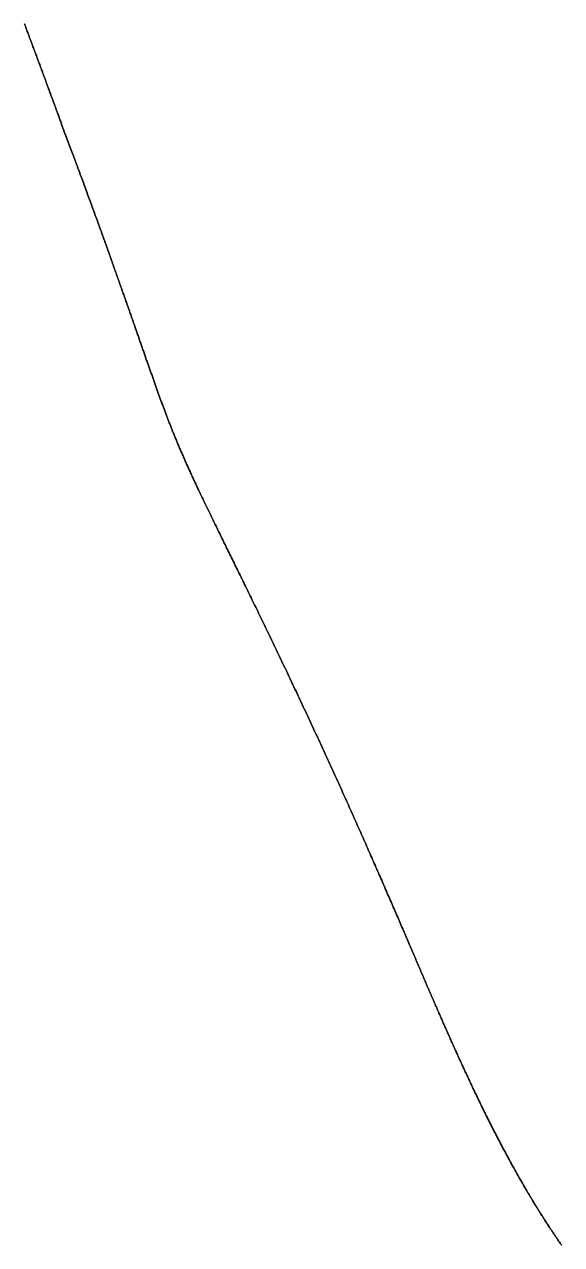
# Model space of a CAD drawing. Header units: inches. Extents: x 130170 to 284068, y 377793 to 804530.
# Drawn here: x 260325.9 to 260349, y 748343.7 to 748396.2 of the extents above; entities that cross this region are included whole.
import ezdxf

# ---------------------------------------------------------------- set-up
doc = ezdxf.new("R2010")
doc.units = ezdxf.units.IN
doc.header["$MEASUREMENT"] = 0
doc.layers.add('muni_il', color=7, linetype='Continuous')

msp = doc.modelspace()

# ---------------------------------------------------------------- linework, layer by layer
at = {"layer": 'muni_il'}
for points in [[(260349.028, 748343.625), (260349.006, 748343.657), (260348.983, 748343.69), (260348.96, 748343.723), (260348.937, 748343.756), (260348.915, 748343.789), (260348.892, 748343.822), (260348.87, 748343.855), (260348.847, 748343.888), (260348.824, 748343.921), (260348.802, 748343.954), (260348.779, 748343.987), (260348.757, 748344.021), (260348.734, 748344.054), (260348.712, 748344.088), (260348.689, 748344.121), (260348.667, 748344.155), (260348.645, 748344.188), (260348.622, 748344.222), (260348.6, 748344.256), (260348.577, 748344.29), (260348.555, 748344.323), (260348.533, 748344.357), (260348.51, 748344.391), (260348.488, 748344.425), (260348.466, 748344.46), (260348.443, 748344.494), (260348.421, 748344.528), (260348.399, 748344.562), (260348.376, 748344.597), (260348.354, 748344.631), (260348.332, 748344.666), (260348.309, 748344.701), (260348.287, 748344.735), (260348.265, 748344.77), (260348.243, 748344.805), (260348.22, 748344.84), (260348.198, 748344.875), (260348.176, 748344.91), (260348.154, 748344.945), (260348.132, 748344.98), (260348.11, 748345.016), (260348.087, 748345.051), (260348.065, 748345.087), (260348.043, 748345.122), (260348.021, 748345.158), (260347.999, 748345.193), (260347.977, 748345.229), (260347.954, 748345.265), (260347.932, 748345.301), (260347.91, 748345.337), (260347.888, 748345.373), (260347.866, 748345.409), (260347.844, 748345.445), (260347.822, 748345.481), (260347.8, 748345.518), (260347.778, 748345.554), (260347.755, 748345.591), (260347.733, 748345.628), (260347.711, 748345.664), (260347.689, 748345.701), (260347.667, 748345.738), (260347.645, 748345.775), (260347.623, 748345.812), (260347.601, 748345.849), (260347.579, 748345.886), (260347.557, 748345.924), (260347.535, 748345.961), (260347.513, 748345.999), (260347.491, 748346.036), (260347.469, 748346.074), (260347.447, 748346.111), (260347.425, 748346.149), (260347.403, 748346.187), (260347.381, 748346.225), (260347.359, 748346.263), (260347.337, 748346.301), (260347.315, 748346.339), (260347.293, 748346.378), (260347.27, 748346.416), (260347.248, 748346.455), (260347.226, 748346.493), (260347.204, 748346.532), (260347.182, 748346.57), (260347.16, 748346.609), (260347.138, 748346.648), (260347.116, 748346.687), (260347.094, 748346.726), (260347.072, 748346.765), (260347.05, 748346.805), (260347.028, 748346.844), (260347.006, 748346.883), (260346.984, 748346.923), (260346.962, 748346.963), (260346.94, 748347.002), (260346.918, 748347.042), (260346.896, 748347.082), (260346.874, 748347.122), (260346.852, 748347.162), (260346.831, 748347.202), (260346.809, 748347.242), (260346.787, 748347.282), (260346.765, 748347.323), (260346.743, 748347.363), (260346.721, 748347.404), (260346.699, 748347.444), (260346.677, 748347.485), (260346.655, 748347.525), (260346.633, 748347.566), (260346.611, 748347.607), (260346.589, 748347.648), (260346.567, 748347.689), (260346.545, 748347.731), (260346.523, 748347.772), (260346.501, 748347.813), (260346.479, 748347.855), (260346.457, 748347.896), (260346.435, 748347.938), (260346.413, 748347.979), (260346.391, 748348.021), (260346.369, 748348.063), (260346.347, 748348.105), (260346.325, 748348.147), (260346.303, 748348.189), (260346.281, 748348.231), (260346.26, 748348.273), (260346.238, 748348.316), (260346.216, 748348.358), (260346.194, 748348.401), (260346.172, 748348.443), (260346.15, 748348.486), (260346.128, 748348.529), (260346.106, 748348.571), (260346.084, 748348.614), (260346.062, 748348.657), (260346.04, 748348.7), (260346.018, 748348.744), (260345.996, 748348.787), (260345.974, 748348.83), (260345.953, 748348.873), (260345.931, 748348.917), (260345.909, 748348.96), (260345.887, 748349.004), (260345.865, 748349.048), (260345.843, 748349.091), (260345.821, 748349.135), (260345.799, 748349.179), (260345.777, 748349.223), (260345.755, 748349.267), (260345.733, 748349.312), (260345.712, 748349.356), (260345.69, 748349.4), (260345.668, 748349.444), (260345.646, 748349.489), (260345.624, 748349.534), (260345.602, 748349.578), (260345.58, 748349.623), (260345.558, 748349.668), (260345.536, 748349.713), (260345.514, 748349.758), (260345.492, 748349.803), (260345.471, 748349.848), (260345.449, 748349.893), (260345.427, 748349.938), (260345.405, 748349.984), (260345.383, 748350.029), (260345.361, 748350.075), (260345.339, 748350.12), (260345.317, 748350.166), (260345.295, 748350.212), (260345.273, 748350.258), (260345.251, 748350.304), (260345.229, 748350.35), (260345.207, 748350.396), (260345.185, 748350.442), (260345.163, 748350.489), (260345.142, 748350.535), (260345.12, 748350.581), (260345.098, 748350.628), (260345.076, 748350.675), (260345.054, 748350.721), (260345.032, 748350.768), (260345.01, 748350.815), (260344.988, 748350.862), (260344.966, 748350.909), (260344.944, 748350.957), (260344.922, 748351.004), (260344.899, 748351.051), (260344.877, 748351.099), (260344.855, 748351.147), (260344.833, 748351.194), (260344.811, 748351.242), (260344.789, 748351.29), (260344.767, 748351.338), (260344.745, 748351.386), (260344.723, 748351.434), (260344.7, 748351.483), (260344.678, 748351.531), (260344.656, 748351.58), (260344.634, 748351.629), (260344.611, 748351.677), (260344.589, 748351.726), (260344.567, 748351.775), (260344.544, 748351.824), (260344.522, 748351.874), (260344.5, 748351.923), (260344.477, 748351.972), (260344.455, 748352.022), (260344.432, 748352.072), (260344.41, 748352.122), (260344.387, 748352.172), (260344.365, 748352.222), (260344.342, 748352.272), (260344.32, 748352.322), (260344.297, 748352.373), (260344.274, 748352.424), (260344.252, 748352.474), (260344.229, 748352.525), (260344.206, 748352.576), (260344.183, 748352.627), (260344.161, 748352.679), (260344.138, 748352.73), (260344.115, 748352.782), (260344.092, 748352.834), (260344.069, 748352.886), (260344.046, 748352.938), (260344.023, 748352.99), (260343.999, 748353.043), (260343.976, 748353.095), (260343.953, 748353.148), (260343.93, 748353.201), (260343.906, 748353.254), (260343.883, 748353.307), (260343.859, 748353.361), (260343.836, 748353.414), (260343.812, 748353.468), (260343.789, 748353.522), (260343.765, 748353.576), (260343.741, 748353.63), (260343.717, 748353.685), (260343.694, 748353.74), (260343.67, 748353.795), (260343.645, 748353.85), (260343.621, 748353.905), (260343.597, 748353.961), (260343.573, 748354.016), (260343.549, 748354.072), (260343.524, 748354.128), (260343.5, 748354.185), (260343.475, 748354.241), (260343.451, 748354.298), (260343.426, 748354.355), (260343.401, 748354.412), (260343.377, 748354.47), (260343.352, 748354.527), (260343.327, 748354.585), (260343.302, 748354.644), (260343.276, 748354.702), (260343.251, 748354.761), (260343.226, 748354.819), (260343.2, 748354.879), (260343.175, 748354.938), (260343.149, 748354.997), (260343.123, 748355.057), (260343.097, 748355.117), (260343.071, 748355.178), (260343.045, 748355.238), (260343.019, 748355.299), (260342.993, 748355.36), (260342.966, 748355.422), (260342.94, 748355.483), (260342.913, 748355.545), (260342.887, 748355.607), (260342.86, 748355.67), (260342.833, 748355.733), (260342.806, 748355.796), (260342.779, 748355.859), (260342.751, 748355.923), (260342.724, 748355.987), (260342.696, 748356.051), (260342.669, 748356.115), (260342.641, 748356.18), (260342.613, 748356.245), (260342.585, 748356.311), (260342.557, 748356.376), (260342.528, 748356.442), (260342.5, 748356.509), (260342.471, 748356.575), (260342.443, 748356.642), (260342.414, 748356.709), (260342.385, 748356.777), (260342.356, 748356.845), (260342.326, 748356.913), (260342.297, 748356.981), (260342.267, 748357.05), (260342.238, 748357.119), (260342.208, 748357.189), (260342.178, 748357.259), (260342.148, 748357.329), (260342.117, 748357.399), (260342.087, 748357.47), (260342.056, 748357.541), (260342.026, 748357.613), (260341.995, 748357.684), (260341.963, 748357.756), (260341.932, 748357.829), (260341.901, 748357.902), (260341.869, 748357.975), (260341.838, 748358.048), (260341.806, 748358.122), (260341.774, 748358.196), (260341.742, 748358.271), (260341.709, 748358.345), (260341.677, 748358.42), (260341.644, 748358.496), (260341.611, 748358.572), (260341.578, 748358.648), (260341.545, 748358.725), (260341.512, 748358.801), (260341.478, 748358.879), (260341.445, 748358.956), (260341.411, 748359.034), (260341.377, 748359.112), (260341.342, 748359.191), (260341.308, 748359.27), (260341.274, 748359.349), (260341.239, 748359.429), (260341.204, 748359.508), (260341.169, 748359.589), (260341.134, 748359.669), (260341.098, 748359.75), (260341.063, 748359.832), (260341.027, 748359.913), (260340.991, 748359.995), (260340.955, 748360.077), (260340.919, 748360.16), (260340.883, 748360.243), (260340.846, 748360.326), (260340.809, 748360.409), (260340.772, 748360.493), (260340.735, 748360.578), (260340.698, 748360.662), (260340.661, 748360.747), (260340.623, 748360.832), (260340.585, 748360.917), (260340.548, 748361.003), (260340.509, 748361.089), (260340.471, 748361.175), (260340.433, 748361.262), (260340.394, 748361.349), (260340.355, 748361.436), (260340.317, 748361.524), (260340.278, 748361.611), (260340.238, 748361.699), (260340.199, 748361.788), (260340.16, 748361.876), (260340.12, 748361.965), (260340.08, 748362.054), (260340.04, 748362.144), (260340, 748362.233), (260339.96, 748362.323), (260339.919, 748362.413), (260339.879, 748362.504), (260339.838, 748362.594), (260339.797, 748362.685), (260339.756, 748362.776), (260339.715, 748362.868), (260339.674, 748362.959), (260339.632, 748363.051), (260339.591, 748363.143), (260339.549, 748363.235), (260339.508, 748363.327), (260339.466, 748363.42), (260339.424, 748363.513), (260339.381, 748363.605), (260339.339, 748363.699), (260339.297, 748363.792), (260339.254, 748363.885), (260339.212, 748363.979), (260339.169, 748364.073), (260339.126, 748364.166), (260339.083, 748364.261), (260339.04, 748364.355), (260338.997, 748364.449), (260338.953, 748364.543), (260338.91, 748364.638), (260338.867, 748364.732), (260338.823, 748364.827), (260338.78, 748364.922), (260338.736, 748365.017), (260338.692, 748365.112), (260338.648, 748365.207), (260338.604, 748365.302), (260338.56, 748365.397), (260338.516, 748365.492), (260338.472, 748365.588), (260338.428, 748365.683), (260338.384, 748365.778), (260338.339, 748365.874), (260338.295, 748365.969), (260338.251, 748366.064), (260338.206, 748366.16), (260338.162, 748366.255), (260338.117, 748366.351), (260338.073, 748366.446), (260338.028, 748366.541), (260337.984, 748366.636), (260337.939, 748366.732), (260337.895, 748366.827), (260337.85, 748366.922), (260337.805, 748367.017), (260337.76, 748367.112), (260337.716, 748367.207), (260337.671, 748367.302), (260337.627, 748367.397), (260337.582, 748367.491), (260337.537, 748367.586), (260337.493, 748367.68), (260337.448, 748367.775), (260337.403, 748367.869), (260337.359, 748367.963), (260337.314, 748368.057), (260337.27, 748368.15), (260337.225, 748368.244), (260337.181, 748368.337), (260337.136, 748368.43), (260337.092, 748368.523), (260337.048, 748368.616), (260337.004, 748368.709), (260336.96, 748368.801), (260336.916, 748368.893), (260336.872, 748368.985), (260336.828, 748369.077), (260336.784, 748369.169), (260336.74, 748369.26), (260336.696, 748369.351), (260336.653, 748369.442), (260336.609, 748369.532), (260336.566, 748369.622), (260336.522, 748369.712), (260336.479, 748369.802), (260336.436, 748369.891), (260336.393, 748369.98), (260336.35, 748370.069), (260336.308, 748370.158), (260336.265, 748370.246), (260336.222, 748370.334), (260336.18, 748370.421), (260336.138, 748370.509), (260336.096, 748370.595), (260336.054, 748370.682), (260336.012, 748370.768), (260335.97, 748370.854), (260335.929, 748370.939), (260335.887, 748371.024), (260335.846, 748371.109), (260335.805, 748371.193), (260335.764, 748371.277), (260335.723, 748371.361), (260335.683, 748371.444), (260335.642, 748371.527), (260335.602, 748371.609), (260335.562, 748371.691), (260335.522, 748371.773), (260335.483, 748371.854), (260335.443, 748371.935), (260335.404, 748372.015), (260335.365, 748372.095), (260335.326, 748372.174), (260335.287, 748372.253), (260335.249, 748372.332), (260335.21, 748372.41), (260335.172, 748372.488), (260335.134, 748372.565), (260335.096, 748372.642), (260335.059, 748372.718), (260335.022, 748372.794), (260334.985, 748372.87), (260334.948, 748372.945), (260334.911, 748373.02), (260334.875, 748373.094), (260334.839, 748373.167), (260334.803, 748373.241), (260334.767, 748373.313), (260334.732, 748373.386), (260334.696, 748373.457), (260334.661, 748373.529), (260334.626, 748373.6), (260334.592, 748373.67), (260334.558, 748373.74), (260334.523, 748373.809), (260334.49, 748373.878), (260334.456, 748373.947), (260334.423, 748374.015), (260334.389, 748374.083), (260334.356, 748374.15), (260334.324, 748374.216), (260334.291, 748374.283), (260334.259, 748374.348), (260334.227, 748374.414), (260334.196, 748374.478), (260334.164, 748374.543), (260334.133, 748374.607), (260334.102, 748374.67), (260334.071, 748374.733), (260334.041, 748374.795), (260334.01, 748374.858), (260333.981, 748374.919), (260333.951, 748374.98), (260333.921, 748375.041), (260333.892, 748375.101), (260333.863, 748375.161), (260333.834, 748375.22), (260333.806, 748375.279), (260333.777, 748375.338), (260333.749, 748375.396), (260333.721, 748375.453), (260333.694, 748375.511), (260333.667, 748375.567), (260333.639, 748375.624), (260333.613, 748375.68), (260333.586, 748375.735), (260333.559, 748375.79), (260333.533, 748375.845), (260333.507, 748375.899), (260333.482, 748375.953), (260333.456, 748376.007), (260333.431, 748376.06), (260333.406, 748376.113), (260333.381, 748376.165), (260333.356, 748376.217), (260333.332, 748376.269), (260333.308, 748376.32), (260333.284, 748376.371), (260333.26, 748376.422), (260333.237, 748376.472), (260333.213, 748376.522), (260333.19, 748376.571), (260333.167, 748376.62), (260333.145, 748376.669), (260333.122, 748376.718), (260333.1, 748376.766), (260333.078, 748376.814), (260333.056, 748376.862), (260333.034, 748376.909), (260333.013, 748376.956), (260332.991, 748377.003), (260332.97, 748377.049), (260332.949, 748377.095), (260332.928, 748377.141), (260332.908, 748377.187), (260332.887, 748377.232), (260332.867, 748377.277), (260332.847, 748377.322), (260332.827, 748377.367), (260332.807, 748377.411), (260332.788, 748377.455), (260332.768, 748377.499), (260332.749, 748377.543), (260332.73, 748377.586), (260332.711, 748377.63), (260332.692, 748377.673), (260332.674, 748377.716), (260332.655, 748377.758), (260332.637, 748377.801), (260332.618, 748377.843), (260332.6, 748377.885), (260332.582, 748377.927), (260332.564, 748377.969), (260332.547, 748378.011), (260332.529, 748378.052), (260332.511, 748378.094), (260332.494, 748378.135), (260332.477, 748378.176), (260332.46, 748378.217), (260332.443, 748378.258), (260332.426, 748378.299), (260332.409, 748378.339), (260332.392, 748378.38), (260332.376, 748378.42), (260332.359, 748378.461), (260332.343, 748378.501), (260332.326, 748378.541), (260332.31, 748378.581), (260332.294, 748378.621), (260332.278, 748378.661), (260332.262, 748378.701), (260332.246, 748378.741), (260332.23, 748378.781), (260332.214, 748378.821), (260332.198, 748378.86), (260332.183, 748378.9), (260332.167, 748378.94), (260332.152, 748378.979), (260332.136, 748379.019), (260332.121, 748379.058), (260332.105, 748379.098), (260332.09, 748379.137), (260332.075, 748379.177), (260332.059, 748379.216), (260332.044, 748379.256), (260332.029, 748379.296), (260332.014, 748379.335), (260331.999, 748379.375), (260331.984, 748379.414), (260331.969, 748379.454), (260331.954, 748379.493), (260331.939, 748379.533), (260331.924, 748379.573), (260331.909, 748379.613), (260331.894, 748379.652), (260331.88, 748379.692), (260331.865, 748379.732), (260331.85, 748379.772), (260331.835, 748379.812), (260331.82, 748379.852), (260331.805, 748379.892), (260331.791, 748379.932), (260331.776, 748379.972), (260331.761, 748380.012), (260331.746, 748380.053), (260331.732, 748380.093), (260331.717, 748380.134), (260331.702, 748380.174), (260331.687, 748380.215), (260331.673, 748380.256), (260331.658, 748380.297), (260331.643, 748380.337), (260331.628, 748380.378), (260331.614, 748380.419), (260331.599, 748380.461), (260331.584, 748380.502), (260331.569, 748380.543), (260331.554, 748380.585), (260331.54, 748380.626), (260331.525, 748380.668), (260331.51, 748380.71), (260331.495, 748380.752), (260331.48, 748380.794), (260331.465, 748380.836), (260331.45, 748380.878), (260331.435, 748380.92), (260331.42, 748380.962), (260331.405, 748381.005), (260331.39, 748381.048), (260331.375, 748381.09), (260331.36, 748381.133), (260331.345, 748381.176), (260331.329, 748381.219), (260331.314, 748381.263), (260331.299, 748381.306), (260331.283, 748381.35), (260331.268, 748381.393), (260331.253, 748381.437), (260331.237, 748381.481), (260331.222, 748381.525), (260331.207, 748381.569), (260331.191, 748381.613), (260331.176, 748381.658), (260331.16, 748381.702), (260331.144, 748381.747), (260331.129, 748381.792), (260331.113, 748381.837), (260331.097, 748381.882), (260331.081, 748381.927), (260331.065, 748381.973), (260331.049, 748382.018), (260331.033, 748382.064), (260331.018, 748382.11), (260331.001, 748382.156), (260330.985, 748382.202), (260330.969, 748382.248), (260330.953, 748382.295), (260330.937, 748382.341), (260330.92, 748382.388), (260330.904, 748382.435), (260330.888, 748382.482), (260330.871, 748382.53), (260330.855, 748382.577), (260330.838, 748382.625), (260330.821, 748382.672), (260330.805, 748382.72), (260330.788, 748382.769), (260330.771, 748382.817), (260330.754, 748382.865), (260330.737, 748382.914), (260330.72, 748382.963), (260330.703, 748383.012), (260330.686, 748383.061), (260330.668, 748383.111), (260330.651, 748383.16), (260330.634, 748383.21), (260330.616, 748383.26), (260330.599, 748383.31), (260330.581, 748383.361), (260330.564, 748383.411), (260330.546, 748383.462), (260330.528, 748383.513), (260330.51, 748383.564), (260330.492, 748383.615), (260330.474, 748383.667), (260330.456, 748383.719), (260330.438, 748383.771), (260330.419, 748383.823), (260330.401, 748383.876), (260330.383, 748383.929), (260330.364, 748383.981), (260330.345, 748384.035), (260330.327, 748384.088), (260330.308, 748384.142), (260330.289, 748384.195), (260330.27, 748384.249), (260330.251, 748384.304), (260330.232, 748384.358), (260330.212, 748384.413), (260330.193, 748384.468), (260330.174, 748384.523), (260330.154, 748384.579), (260330.134, 748384.635), (260330.115, 748384.691), (260330.095, 748384.747), (260330.075, 748384.803), (260330.055, 748384.86), (260330.035, 748384.917), (260330.015, 748384.974), (260329.994, 748385.032), (260329.974, 748385.089), (260329.953, 748385.147), (260329.933, 748385.206), (260329.912, 748385.264), (260329.891, 748385.323), (260329.87, 748385.382), (260329.849, 748385.441), (260329.828, 748385.501), (260329.807, 748385.56), (260329.786, 748385.621), (260329.764, 748385.681), (260329.743, 748385.741), (260329.721, 748385.802), (260329.699, 748385.864), (260329.677, 748385.925), (260329.655, 748385.987), (260329.633, 748386.049), (260329.611, 748386.111), (260329.589, 748386.173), (260329.566, 748386.236), (260329.544, 748386.299), (260329.521, 748386.362), (260329.498, 748386.426), (260329.475, 748386.49), (260329.452, 748386.554), (260329.429, 748386.619), (260329.406, 748386.683), (260329.383, 748386.748), (260329.359, 748386.814), (260329.336, 748386.879), (260329.312, 748386.945), (260329.288, 748387.011), (260329.264, 748387.078), (260329.24, 748387.144), (260329.216, 748387.211), (260329.191, 748387.279), (260329.167, 748387.346), (260329.143, 748387.414), (260329.118, 748387.482), (260329.093, 748387.551), (260329.068, 748387.62), (260329.043, 748387.689), (260329.018, 748387.758), (260328.993, 748387.827), (260328.967, 748387.897), (260328.942, 748387.967), (260328.916, 748388.038), (260328.89, 748388.108), (260328.865, 748388.179), (260328.839, 748388.25), (260328.812, 748388.322), (260328.786, 748388.393), (260328.76, 748388.465), (260328.734, 748388.537), (260328.707, 748388.609), (260328.681, 748388.681), (260328.654, 748388.753), (260328.628, 748388.826), (260328.601, 748388.898), (260328.575, 748388.971), (260328.548, 748389.044), (260328.521, 748389.116), (260328.494, 748389.189), (260328.468, 748389.261), (260328.441, 748389.333), (260328.415, 748389.405), (260328.388, 748389.477), (260328.362, 748389.549), (260328.335, 748389.62), (260328.309, 748389.69), (260328.283, 748389.76), (260328.258, 748389.83), (260328.232, 748389.898), (260328.207, 748389.966), (260328.182, 748390.033), (260328.158, 748390.099), (260328.134, 748390.163), (260328.111, 748390.226), (260328.088, 748390.288), (260328.066, 748390.348), (260328.044, 748390.405), (260328.023, 748390.461), (260328.003, 748390.514), (260327.984, 748390.565), (260327.966, 748390.613), (260327.95, 748390.658), (260327.934, 748390.699), (260327.92, 748390.737), (260327.633, 748391.488), (260327.608, 748391.559), (260327.595, 748391.596), (260327.581, 748391.635), (260327.567, 748391.674), (260327.552, 748391.715), (260327.537, 748391.756), (260327.522, 748391.798), (260327.507, 748391.842), (260327.491, 748391.885), (260327.475, 748391.93), (260327.458, 748391.975), (260327.441, 748392.021), (260327.424, 748392.068), (260327.407, 748392.115), (260327.39, 748392.163), (260327.372, 748392.211), (260327.355, 748392.259), (260327.337, 748392.308), (260327.319, 748392.358), (260327.301, 748392.408), (260327.282, 748392.458), (260327.264, 748392.508), (260327.246, 748392.559), (260327.227, 748392.61), (260327.208, 748392.661), (260327.189, 748392.712), (260327.17, 748392.764), (260327.151, 748392.816), (260327.132, 748392.868), (260327.113, 748392.92), (260327.094, 748392.973), (260327.074, 748393.026), (260327.055, 748393.078), (260327.035, 748393.131), (260327.016, 748393.184), (260326.996, 748393.238), (260326.976, 748393.291), (260326.957, 748393.344), (260326.937, 748393.398), (260326.917, 748393.452), (260326.897, 748393.506), (260326.877, 748393.56), (260326.857, 748393.614), (260326.837, 748393.668), (260326.817, 748393.722), (260326.797, 748393.777), (260326.777, 748393.831), (260326.757, 748393.885), (260326.737, 748393.94), (260326.716, 748393.995), (260326.696, 748394.049), (260326.676, 748394.104), (260326.655, 748394.159), (260326.635, 748394.214), (260326.615, 748394.269), (260326.594, 748394.324), (260326.574, 748394.378), (260326.553, 748394.433), (260326.533, 748394.489), (260326.512, 748394.544), (260326.492, 748394.599), (260326.471, 748394.654), (260326.451, 748394.709), (260326.43, 748394.764), (260326.41, 748394.82), (260326.389, 748394.875), (260326.369, 748394.93), (260326.348, 748394.985), (260326.327, 748395.04), (260326.307, 748395.096), (260326.286, 748395.151), (260326.265, 748395.206), (260326.245, 748395.261), (260326.224, 748395.316), (260326.203, 748395.371), (260326.183, 748395.427), (260326.162, 748395.482), (260326.142, 748395.537), (260326.121, 748395.592), (260326.101, 748395.647), (260326.08, 748395.702), (260326.059, 748395.757), (260326.039, 748395.812), (260326.018, 748395.867), (260325.998, 748395.922), (260325.977, 748395.977), (260325.956, 748396.031), (260325.936, 748396.086), (260325.915, 748396.141), (260325.895, 748396.196), (260325.874, 748396.25)], [(260325.874, 748396.25), (260325.895, 748396.196), (260325.915, 748396.141), (260325.936, 748396.086), (260325.956, 748396.031), (260325.977, 748395.977), (260325.998, 748395.922), (260326.018, 748395.867), (260326.039, 748395.812), (260326.059, 748395.757), (260326.08, 748395.702), (260326.101, 748395.647), (260326.121, 748395.592), (260326.142, 748395.537), (260326.162, 748395.482), (260326.183, 748395.427), (260326.203, 748395.371), (260326.224, 748395.316), (260326.245, 748395.261), (260326.265, 748395.206), (260326.286, 748395.151), (260326.307, 748395.096), (260326.327, 748395.04), (260326.348, 748394.985), (260326.369, 748394.93), (260326.389, 748394.875), (260326.41, 748394.82), (260326.43, 748394.764), (260326.451, 748394.709), (260326.471, 748394.654), (260326.492, 748394.599), (260326.512, 748394.544), (260326.533, 748394.489), (260326.553, 748394.433), (260326.574, 748394.378), (260326.594, 748394.324), (260326.615, 748394.269), (260326.635, 748394.214), (260326.655, 748394.159), (260326.676, 748394.104), (260326.696, 748394.049), (260326.716, 748393.995), (260326.737, 748393.94), (260326.757, 748393.885), (260326.777, 748393.831), (260326.797, 748393.777), (260326.817, 748393.722), (260326.837, 748393.668), (260326.857, 748393.614), (260326.877, 748393.56), (260326.897, 748393.506), (260326.917, 748393.452), (260326.937, 748393.398), (260326.957, 748393.344), (260326.976, 748393.291), (260326.996, 748393.238), (260327.016, 748393.184), (260327.035, 748393.131), (260327.055, 748393.078), (260327.074, 748393.026), (260327.094, 748392.973), (260327.113, 748392.92), (260327.132, 748392.868), (260327.151, 748392.816), (260327.17, 748392.764), (260327.189, 748392.712), (260327.208, 748392.661), (260327.227, 748392.61), (260327.246, 748392.559), (260327.264, 748392.508), (260327.282, 748392.458), (260327.301, 748392.408), (260327.319, 748392.358), (260327.337, 748392.308), (260327.355, 748392.259), (260327.372, 748392.211), (260327.39, 748392.163), (260327.407, 748392.115), (260327.424, 748392.068), (260327.441, 748392.021), (260327.458, 748391.975), (260327.475, 748391.93), (260327.491, 748391.885), (260327.507, 748391.842), (260327.522, 748391.798), (260327.537, 748391.756), (260327.552, 748391.715), (260327.567, 748391.674), (260327.581, 748391.635), (260327.595, 748391.596), (260327.608, 748391.559), (260327.633, 748391.488), (260327.92, 748390.737), (260327.934, 748390.699), (260327.95, 748390.658), (260327.966, 748390.613), (260327.984, 748390.565), (260328.003, 748390.514), (260328.023, 748390.461), (260328.044, 748390.405), (260328.066, 748390.348), (260328.088, 748390.288), (260328.111, 748390.226), (260328.134, 748390.163), (260328.158, 748390.099), (260328.182, 748390.033), (260328.207, 748389.966), (260328.232, 748389.898), (260328.258, 748389.83), (260328.283, 748389.76), (260328.309, 748389.69), (260328.335, 748389.62), (260328.362, 748389.549), (260328.388, 748389.477), (260328.415, 748389.405), (260328.441, 748389.333), (260328.468, 748389.261), (260328.494, 748389.189), (260328.521, 748389.116), (260328.548, 748389.044), (260328.575, 748388.971), (260328.601, 748388.898), (260328.628, 748388.826), (260328.654, 748388.753), (260328.681, 748388.681), (260328.707, 748388.609), (260328.734, 748388.537), (260328.76, 748388.465), (260328.786, 748388.393), (260328.812, 748388.322), (260328.839, 748388.25), (260328.865, 748388.179), (260328.89, 748388.108), (260328.916, 748388.038), (260328.942, 748387.967), (260328.967, 748387.897), (260328.993, 748387.827), (260329.018, 748387.758), (260329.043, 748387.689), (260329.068, 748387.62), (260329.093, 748387.551), (260329.118, 748387.482), (260329.143, 748387.414), (260329.167, 748387.346), (260329.191, 748387.279), (260329.216, 748387.211), (260329.24, 748387.144), (260329.264, 748387.078), (260329.288, 748387.011), (260329.312, 748386.945), (260329.336, 748386.879), (260329.359, 748386.814), (260329.383, 748386.748), (260329.406, 748386.683), (260329.429, 748386.619), (260329.452, 748386.554), (260329.475, 748386.49), (260329.498, 748386.426), (260329.521, 748386.362), (260329.544, 748386.299), (260329.566, 748386.236), (260329.589, 748386.173), (260329.611, 748386.111), (260329.633, 748386.049), (260329.655, 748385.987), (260329.677, 748385.925), (260329.699, 748385.864), (260329.721, 748385.802), (260329.743, 748385.741), (260329.764, 748385.681), (260329.786, 748385.621), (260329.807, 748385.56), (260329.828, 748385.501), (260329.849, 748385.441), (260329.87, 748385.382), (260329.891, 748385.323), (260329.912, 748385.264), (260329.933, 748385.206), (260329.953, 748385.147), (260329.974, 748385.089), (260329.994, 748385.032), (260330.015, 748384.974), (260330.035, 748384.917), (260330.055, 748384.86), (260330.075, 748384.803), (260330.095, 748384.747), (260330.115, 748384.691), (260330.134, 748384.635), (260330.154, 748384.579), (260330.174, 748384.523), (260330.193, 748384.468), (260330.212, 748384.413), (260330.232, 748384.358), (260330.251, 748384.304), (260330.27, 748384.249), (260330.289, 748384.195), (260330.308, 748384.142), (260330.327, 748384.088), (260330.345, 748384.035), (260330.364, 748383.981), (260330.383, 748383.929), (260330.401, 748383.876), (260330.419, 748383.823), (260330.438, 748383.771), (260330.456, 748383.719), (260330.474, 748383.667), (260330.492, 748383.615), (260330.51, 748383.564), (260330.528, 748383.513), (260330.546, 748383.462), (260330.564, 748383.411), (260330.581, 748383.361), (260330.599, 748383.31), (260330.616, 748383.26), (260330.634, 748383.21), (260330.651, 748383.16), (260330.668, 748383.111), (260330.686, 748383.061), (260330.703, 748383.012), (260330.72, 748382.963), (260330.737, 748382.914), (260330.754, 748382.865), (260330.771, 748382.817), (260330.788, 748382.769), (260330.805, 748382.72), (260330.821, 748382.672), (260330.838, 748382.625), (260330.855, 748382.577), (260330.871, 748382.53), (260330.888, 748382.482), (260330.904, 748382.435), (260330.92, 748382.388), (260330.937, 748382.341), (260330.953, 748382.295), (260330.969, 748382.248), (260330.985, 748382.202), (260331.001, 748382.156), (260331.018, 748382.11), (260331.033, 748382.064), (260331.049, 748382.018), (260331.065, 748381.973), (260331.081, 748381.927), (260331.097, 748381.882), (260331.113, 748381.837), (260331.129, 748381.792), (260331.144, 748381.747), (260331.16, 748381.702), (260331.176, 748381.658), (260331.191, 748381.613), (260331.207, 748381.569), (260331.222, 748381.525), (260331.237, 748381.481), (260331.253, 748381.437), (260331.268, 748381.393), (260331.283, 748381.35), (260331.299, 748381.306), (260331.314, 748381.263), (260331.329, 748381.219), (260331.345, 748381.176), (260331.36, 748381.133), (260331.375, 748381.09), (260331.39, 748381.048), (260331.405, 748381.005), (260331.42, 748380.962), (260331.435, 748380.92), (260331.45, 748380.878), (260331.465, 748380.836), (260331.48, 748380.794), (260331.495, 748380.752), (260331.51, 748380.71), (260331.525, 748380.668), (260331.54, 748380.626), (260331.554, 748380.585), (260331.569, 748380.543), (260331.584, 748380.502), (260331.599, 748380.461), (260331.614, 748380.419), (260331.628, 748380.378), (260331.643, 748380.337), (260331.658, 748380.297), (260331.673, 748380.256), (260331.687, 748380.215), (260331.702, 748380.174), (260331.717, 748380.134), (260331.732, 748380.093), (260331.746, 748380.053), (260331.761, 748380.012), (260331.776, 748379.972), (260331.791, 748379.932), (260331.805, 748379.892), (260331.82, 748379.852), (260331.835, 748379.812), (260331.85, 748379.772), (260331.865, 748379.732), (260331.88, 748379.692), (260331.894, 748379.652), (260331.909, 748379.613), (260331.924, 748379.573), (260331.939, 748379.533), (260331.954, 748379.493), (260331.969, 748379.454), (260331.984, 748379.414), (260331.999, 748379.375), (260332.014, 748379.335), (260332.029, 748379.296), (260332.044, 748379.256), (260332.059, 748379.216), (260332.075, 748379.177), (260332.09, 748379.137), (260332.105, 748379.098), (260332.121, 748379.058), (260332.136, 748379.019), (260332.152, 748378.979), (260332.167, 748378.94), (260332.183, 748378.9), (260332.198, 748378.86), (260332.214, 748378.821), (260332.23, 748378.781), (260332.246, 748378.741), (260332.262, 748378.701), (260332.278, 748378.661), (260332.294, 748378.621), (260332.31, 748378.581), (260332.326, 748378.541), (260332.343, 748378.501), (260332.359, 748378.461), (260332.376, 748378.42), (260332.392, 748378.38), (260332.409, 748378.339), (260332.426, 748378.299), (260332.443, 748378.258), (260332.46, 748378.217), (260332.477, 748378.176), (260332.494, 748378.135), (260332.511, 748378.094), (260332.529, 748378.052), (260332.547, 748378.011), (260332.564, 748377.969), (260332.582, 748377.927), (260332.6, 748377.885), (260332.618, 748377.843), (260332.637, 748377.801), (260332.655, 748377.758), (260332.674, 748377.716), (260332.692, 748377.673), (260332.711, 748377.63), (260332.73, 748377.586), (260332.749, 748377.543), (260332.768, 748377.499), (260332.788, 748377.455), (260332.807, 748377.411), (260332.827, 748377.367), (260332.847, 748377.322), (260332.867, 748377.277), (260332.887, 748377.232), (260332.908, 748377.187), (260332.928, 748377.141), (260332.949, 748377.095), (260332.97, 748377.049), (260332.991, 748377.003), (260333.013, 748376.956), (260333.034, 748376.909), (260333.056, 748376.862), (260333.078, 748376.814), (260333.1, 748376.766), (260333.122, 748376.718), (260333.145, 748376.669), (260333.167, 748376.62), (260333.19, 748376.571), (260333.213, 748376.522), (260333.237, 748376.472), (260333.26, 748376.422), (260333.284, 748376.371), (260333.308, 748376.32), (260333.332, 748376.269), (260333.356, 748376.217), (260333.381, 748376.165), (260333.406, 748376.113), (260333.431, 748376.06), (260333.456, 748376.007), (260333.482, 748375.953), (260333.507, 748375.899), (260333.533, 748375.845), (260333.559, 748375.79), (260333.586, 748375.735), (260333.613, 748375.68), (260333.639, 748375.624), (260333.667, 748375.567), (260333.694, 748375.511), (260333.721, 748375.453), (260333.749, 748375.396), (260333.777, 748375.338), (260333.806, 748375.279), (260333.834, 748375.22), (260333.863, 748375.161), (260333.892, 748375.101), (260333.921, 748375.041), (260333.951, 748374.98), (260333.981, 748374.919), (260334.01, 748374.858), (260334.041, 748374.795), (260334.071, 748374.733), (260334.102, 748374.67), (260334.133, 748374.607), (260334.164, 748374.543), (260334.196, 748374.478), (260334.227, 748374.414), (260334.259, 748374.348), (260334.291, 748374.283), (260334.324, 748374.216), (260334.356, 748374.15), (260334.389, 748374.083), (260334.423, 748374.015), (260334.456, 748373.947), (260334.49, 748373.878), (260334.523, 748373.809), (260334.558, 748373.74), (260334.592, 748373.67), (260334.626, 748373.6), (260334.661, 748373.529), (260334.696, 748373.457), (260334.732, 748373.386), (260334.767, 748373.313), (260334.803, 748373.241), (260334.839, 748373.167), (260334.875, 748373.094), (260334.911, 748373.02), (260334.948, 748372.945), (260334.985, 748372.87), (260335.022, 748372.794), (260335.059, 748372.718), (260335.096, 748372.642), (260335.134, 748372.565), (260335.172, 748372.488), (260335.21, 748372.41), (260335.249, 748372.332), (260335.287, 748372.253), (260335.326, 748372.174), (260335.365, 748372.095), (260335.404, 748372.015), (260335.443, 748371.935), (260335.483, 748371.854), (260335.522, 748371.773), (260335.562, 748371.691), (260335.602, 748371.609), (260335.642, 748371.527), (260335.683, 748371.444), (260335.723, 748371.361), (260335.764, 748371.277), (260335.805, 748371.193), (260335.846, 748371.109), (260335.887, 748371.024), (260335.929, 748370.939), (260335.97, 748370.854), (260336.012, 748370.768), (260336.054, 748370.682), (260336.096, 748370.595), (260336.138, 748370.509), (260336.18, 748370.421), (260336.222, 748370.334), (260336.265, 748370.246), (260336.308, 748370.158), (260336.35, 748370.069), (260336.393, 748369.98), (260336.436, 748369.891), (260336.479, 748369.802), (260336.522, 748369.712), (260336.566, 748369.622), (260336.609, 748369.532), (260336.653, 748369.442), (260336.696, 748369.351), (260336.74, 748369.26), (260336.784, 748369.169), (260336.828, 748369.077), (260336.872, 748368.985), (260336.916, 748368.893), (260336.96, 748368.801), (260337.004, 748368.709), (260337.048, 748368.616), (260337.092, 748368.523), (260337.136, 748368.43), (260337.181, 748368.337), (260337.225, 748368.244), (260337.27, 748368.15), (260337.314, 748368.057), (260337.359, 748367.963), (260337.403, 748367.869), (260337.448, 748367.775), (260337.493, 748367.68), (260337.537, 748367.586), (260337.582, 748367.491), (260337.627, 748367.397), (260337.671, 748367.302), (260337.716, 748367.207), (260337.76, 748367.112), (260337.805, 748367.017), (260337.85, 748366.922), (260337.895, 748366.827), (260337.939, 748366.732), (260337.984, 748366.636), (260338.028, 748366.541), (260338.073, 748366.446), (260338.117, 748366.351), (260338.162, 748366.255), (260338.206, 748366.16), (260338.251, 748366.064), (260338.295, 748365.969), (260338.339, 748365.874), (260338.384, 748365.778), (260338.428, 748365.683), (260338.472, 748365.588), (260338.516, 748365.492), (260338.56, 748365.397), (260338.604, 748365.302), (260338.648, 748365.207), (260338.692, 748365.112), (260338.736, 748365.017), (260338.78, 748364.922), (260338.823, 748364.827), (260338.867, 748364.732), (260338.91, 748364.638), (260338.953, 748364.543), (260338.997, 748364.449), (260339.04, 748364.355), (260339.083, 748364.261), (260339.126, 748364.166), (260339.169, 748364.073), (260339.212, 748363.979), (260339.254, 748363.885), (260339.297, 748363.792), (260339.339, 748363.699), (260339.381, 748363.605), (260339.424, 748363.513), (260339.466, 748363.42), (260339.508, 748363.327), (260339.549, 748363.235), (260339.591, 748363.143), (260339.632, 748363.051), (260339.674, 748362.959), (260339.715, 748362.868), (260339.756, 748362.776), (260339.797, 748362.685), (260339.838, 748362.594), (260339.879, 748362.504), (260339.919, 748362.413), (260339.96, 748362.323), (260340, 748362.233), (260340.04, 748362.144), (260340.08, 748362.054), (260340.12, 748361.965), (260340.16, 748361.876), (260340.199, 748361.788), (260340.238, 748361.699), (260340.278, 748361.611), (260340.317, 748361.524), (260340.355, 748361.436), (260340.394, 748361.349), (260340.433, 748361.262), (260340.471, 748361.175), (260340.509, 748361.089), (260340.548, 748361.003), (260340.585, 748360.917), (260340.623, 748360.832), (260340.661, 748360.747), (260340.698, 748360.662), (260340.735, 748360.578), (260340.772, 748360.493), (260340.809, 748360.409), (260340.846, 748360.326), (260340.883, 748360.243), (260340.919, 748360.16), (260340.955, 748360.077), (260340.991, 748359.995), (260341.027, 748359.913), (260341.063, 748359.832), (260341.098, 748359.75), (260341.134, 748359.669), (260341.169, 748359.589), (260341.204, 748359.508), (260341.239, 748359.429), (260341.274, 748359.349), (260341.308, 748359.27), (260341.342, 748359.191), (260341.377, 748359.112), (260341.411, 748359.034), (260341.445, 748358.956), (260341.478, 748358.879), (260341.512, 748358.801), (260341.545, 748358.725), (260341.578, 748358.648), (260341.611, 748358.572), (260341.644, 748358.496), (260341.677, 748358.42), (260341.709, 748358.345), (260341.742, 748358.271), (260341.774, 748358.196), (260341.806, 748358.122), (260341.838, 748358.048), (260341.869, 748357.975), (260341.901, 748357.902), (260341.932, 748357.829), (260341.963, 748357.756), (260341.995, 748357.684), (260342.026, 748357.613), (260342.056, 748357.541), (260342.087, 748357.47), (260342.117, 748357.399), (260342.148, 748357.329), (260342.178, 748357.259), (260342.208, 748357.189), (260342.238, 748357.119), (260342.267, 748357.05), (260342.297, 748356.981), (260342.326, 748356.913), (260342.356, 748356.845), (260342.385, 748356.777), (260342.414, 748356.709), (260342.443, 748356.642), (260342.471, 748356.575), (260342.5, 748356.509), (260342.528, 748356.442), (260342.557, 748356.376), (260342.585, 748356.311), (260342.613, 748356.245), (260342.641, 748356.18), (260342.669, 748356.115), (260342.696, 748356.051), (260342.724, 748355.987), (260342.751, 748355.923), (260342.779, 748355.859), (260342.806, 748355.796), (260342.833, 748355.733), (260342.86, 748355.67), (260342.887, 748355.607), (260342.913, 748355.545), (260342.94, 748355.483), (260342.966, 748355.422), (260342.993, 748355.36), (260343.019, 748355.299), (260343.045, 748355.238), (260343.071, 748355.178), (260343.097, 748355.117), (260343.123, 748355.057), (260343.149, 748354.997), (260343.175, 748354.938), (260343.2, 748354.879), (260343.226, 748354.819), (260343.251, 748354.761), (260343.276, 748354.702), (260343.302, 748354.644), (260343.327, 748354.585), (260343.352, 748354.527), (260343.377, 748354.47), (260343.401, 748354.412), (260343.426, 748354.355), (260343.451, 748354.298), (260343.475, 748354.241), (260343.5, 748354.185), (260343.524, 748354.128), (260343.549, 748354.072), (260343.573, 748354.016), (260343.597, 748353.961), (260343.621, 748353.905), (260343.645, 748353.85), (260343.67, 748353.795), (260343.694, 748353.74), (260343.717, 748353.685), (260343.741, 748353.63), (260343.765, 748353.576), (260343.789, 748353.522), (260343.812, 748353.468), (260343.836, 748353.414), (260343.859, 748353.361), (260343.883, 748353.307), (260343.906, 748353.254), (260343.93, 748353.201), (260343.953, 748353.148), (260343.976, 748353.095), (260343.999, 748353.043), (260344.023, 748352.99), (260344.046, 748352.938), (260344.069, 748352.886), (260344.092, 748352.834), (260344.115, 748352.782), (260344.138, 748352.73), (260344.161, 748352.679), (260344.183, 748352.627), (260344.206, 748352.576), (260344.229, 748352.525), (260344.252, 748352.474), (260344.274, 748352.424), (260344.297, 748352.373), (260344.32, 748352.322), (260344.342, 748352.272), (260344.365, 748352.222), (260344.387, 748352.172), (260344.41, 748352.122), (260344.432, 748352.072), (260344.455, 748352.022), (260344.477, 748351.972), (260344.5, 748351.923), (260344.522, 748351.874), (260344.544, 748351.824), (260344.567, 748351.775), (260344.589, 748351.726), (260344.611, 748351.677), (260344.634, 748351.629), (260344.656, 748351.58), (260344.678, 748351.531), (260344.7, 748351.483), (260344.723, 748351.434), (260344.745, 748351.386), (260344.767, 748351.338), (260344.789, 748351.29), (260344.811, 748351.242), (260344.833, 748351.194), (260344.855, 748351.147), (260344.877, 748351.099), (260344.899, 748351.051), (260344.922, 748351.004), (260344.944, 748350.957), (260344.966, 748350.909), (260344.988, 748350.862), (260345.01, 748350.815), (260345.032, 748350.768), (260345.054, 748350.721), (260345.076, 748350.675), (260345.098, 748350.628), (260345.12, 748350.581), (260345.142, 748350.535), (260345.163, 748350.489), (260345.185, 748350.442), (260345.207, 748350.396), (260345.229, 748350.35), (260345.251, 748350.304), (260345.273, 748350.258), (260345.295, 748350.212), (260345.317, 748350.166), (260345.339, 748350.12), (260345.361, 748350.075), (260345.383, 748350.029), (260345.405, 748349.984), (260345.427, 748349.938), (260345.449, 748349.893), (260345.471, 748349.848), (260345.492, 748349.803), (260345.514, 748349.758), (260345.536, 748349.713), (260345.558, 748349.668), (260345.58, 748349.623), (260345.602, 748349.578), (260345.624, 748349.534), (260345.646, 748349.489), (260345.668, 748349.444), (260345.69, 748349.4), (260345.712, 748349.356), (260345.733, 748349.312), (260345.755, 748349.267), (260345.777, 748349.223), (260345.799, 748349.179), (260345.821, 748349.135), (260345.843, 748349.091), (260345.865, 748349.048), (260345.887, 748349.004), (260345.909, 748348.96), (260345.931, 748348.917), (260345.953, 748348.873), (260345.974, 748348.83), (260345.996, 748348.787), (260346.018, 748348.744), (260346.04, 748348.7), (260346.062, 748348.657), (260346.084, 748348.614), (260346.106, 748348.571), (260346.128, 748348.529), (260346.15, 748348.486), (260346.172, 748348.443), (260346.194, 748348.401), (260346.216, 748348.358), (260346.238, 748348.316), (260346.26, 748348.273), (260346.281, 748348.231), (260346.303, 748348.189), (260346.325, 748348.147), (260346.347, 748348.105), (260346.369, 748348.063), (260346.391, 748348.021), (260346.413, 748347.979), (260346.435, 748347.938), (260346.457, 748347.896), (260346.479, 748347.855), (260346.501, 748347.813), (260346.523, 748347.772), (260346.545, 748347.731), (260346.567, 748347.689), (260346.589, 748347.648), (260346.611, 748347.607), (260346.633, 748347.566), (260346.655, 748347.525), (260346.677, 748347.485), (260346.699, 748347.444), (260346.721, 748347.404), (260346.743, 748347.363), (260346.765, 748347.323), (260346.787, 748347.282), (260346.809, 748347.242), (260346.831, 748347.202), (260346.852, 748347.162), (260346.874, 748347.122), (260346.896, 748347.082), (260346.918, 748347.042), (260346.94, 748347.002), (260346.962, 748346.963), (260346.984, 748346.923), (260347.006, 748346.883), (260347.028, 748346.844), (260347.05, 748346.805), (260347.072, 748346.765), (260347.094, 748346.726), (260347.116, 748346.687), (260347.138, 748346.648), (260347.16, 748346.609), (260347.182, 748346.57), (260347.204, 748346.532), (260347.226, 748346.493), (260347.248, 748346.455), (260347.27, 748346.416), (260347.293, 748346.378), (260347.315, 748346.339), (260347.337, 748346.301), (260347.359, 748346.263), (260347.381, 748346.225), (260347.403, 748346.187), (260347.425, 748346.149), (260347.447, 748346.111), (260347.469, 748346.074), (260347.491, 748346.036), (260347.513, 748345.999), (260347.535, 748345.961), (260347.557, 748345.924), (260347.579, 748345.886), (260347.601, 748345.849), (260347.623, 748345.812), (260347.645, 748345.775), (260347.667, 748345.738), (260347.689, 748345.701), (260347.711, 748345.664), (260347.733, 748345.628), (260347.755, 748345.591), (260347.778, 748345.554), (260347.8, 748345.518), (260347.822, 748345.481), (260347.844, 748345.445), (260347.866, 748345.409), (260347.888, 748345.373), (260347.91, 748345.337), (260347.932, 748345.301), (260347.954, 748345.265), (260347.977, 748345.229), (260347.999, 748345.193), (260348.021, 748345.158), (260348.043, 748345.122), (260348.065, 748345.087), (260348.087, 748345.051), (260348.11, 748345.016), (260348.132, 748344.98), (260348.154, 748344.945), (260348.176, 748344.91), (260348.198, 748344.875), (260348.22, 748344.84), (260348.243, 748344.805), (260348.265, 748344.77), (260348.287, 748344.735), (260348.309, 748344.701), (260348.332, 748344.666), (260348.354, 748344.631), (260348.376, 748344.597), (260348.399, 748344.562), (260348.421, 748344.528), (260348.443, 748344.494), (260348.466, 748344.46), (260348.488, 748344.425), (260348.51, 748344.391), (260348.533, 748344.357), (260348.555, 748344.323), (260348.577, 748344.29), (260348.6, 748344.256), (260348.622, 748344.222), (260348.645, 748344.188), (260348.667, 748344.155), (260348.689, 748344.121), (260348.712, 748344.088), (260348.734, 748344.054), (260348.757, 748344.021), (260348.779, 748343.987), (260348.802, 748343.954), (260348.824, 748343.921), (260348.847, 748343.888), (260348.87, 748343.855), (260348.892, 748343.822), (260348.915, 748343.789), (260348.937, 748343.756), (260348.96, 748343.723), (260348.983, 748343.69), (260349.006, 748343.657), (260349.028, 748343.625)]]:
    msp.add_lwpolyline(points, dxfattribs=at)

doc.saveas('drawing.dxf')
